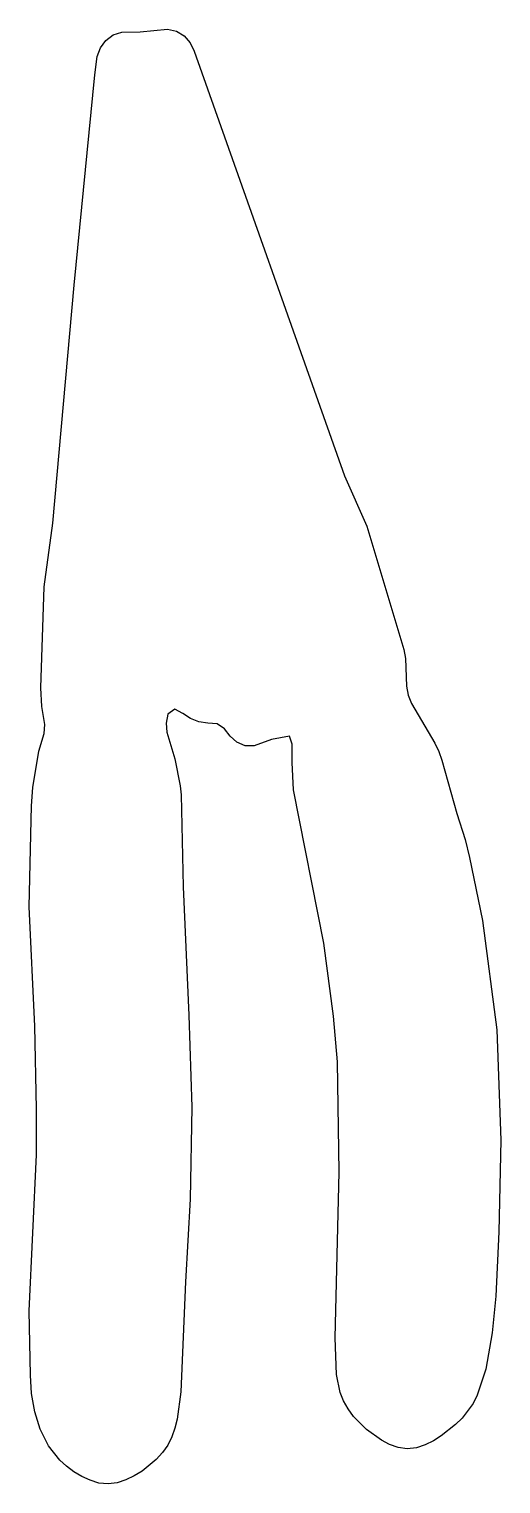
# Model space of a CAD drawing. Header units: millimetres. Extents: x -32 to 32, y -100 to 100.
import ezdxf

# ---------------------------------------------------------------- set-up
doc = ezdxf.new("R2010")
doc.units = ezdxf.units.MM

msp = doc.modelspace()

# ---------------------------------------------------------------- linework, layer by layer
for p, q in [((-17.13, 99.54), (-13.37, 99.91)), ((-13.37, 99.91), (-12.14, 99.63)), ((-22.58, 97.33), (-21.85, 98.36)), ((-21.85, 98.36), (-20.84, 99.11)), ((-20.84, 99.11), (-19.65, 99.51)), ((-19.65, 99.51), (-17.13, 99.54)), ((-12.14, 99.63), (-11.07, 98.98)), ((-11.07, 98.98), (-10.25, 98.03)), ((-10.25, 98.03), (-9.71, 96.89)), ((-23.35, 93.65), (-23.01, 96.15)), ((-23.01, 96.15), (-22.58, 97.33)), ((-9.71, 96.89), (10.93, 38.57)), ((-26.18, 64.75), (-23.35, 93.65)), ((-29.12, 32.05), (-26.18, 64.75)), ((10.93, 38.57), (13.95, 31.62)), ((-30.29, 23.29), (-29.12, 32.05)), ((13.95, 31.62), (19.06, 14.7)), ((-30.76, 9.41), (-30.29, 23.29)), ((19.06, 14.7), (19.27, 13.46)), ((19.27, 13.46), (19.42, 9.67)), ((-30.6, 6.89), (-30.76, 9.41)), ((19.42, 9.67), (19.64, 8.43)), ((19.64, 8.43), (20.11, 7.27)), ((-30.21, 4.4), (-30.6, 6.89)), ((-12.39, 6.5), (-13.33, 5.82)), ((-11.29, 5.92), (-12.39, 6.5)), ((20.11, 7.27), (23.3, 1.81)), ((-30.3, 3.15), (-30.21, 4.4)), ((-13.33, 5.82), (-13.55, 4.58)), ((-13.55, 4.58), (-13.45, 3.33)), ((-10.23, 5.23), (-11.29, 5.92)), ((-9.07, 4.74), (-10.23, 5.23)), ((-7.83, 4.56), (-9.07, 4.74)), ((-6.57, 4.5), (-7.83, 4.56)), ((-5.54, 3.82), (-6.57, 4.5)), ((-31.05, 0.74), (-30.3, 3.15)), ((-13.45, 3.33), (-12.37, -0.3)), ((-4.79, 2.81), (-5.54, 3.82)), ((-3.86, 1.96), (-4.79, 2.81)), ((0.91, 2.32), (-1.47, 1.48)), ((3.38, 2.78), (0.91, 2.32)), ((3.73, 1.71), (3.38, 2.78)), ((-31.86, -4.25), (-31.05, 0.74)), ((-2.71, 1.45), (-3.86, 1.96)), ((-1.47, 1.48), (-2.71, 1.45)), ((3.72, -0.82), (3.73, 1.71)), ((23.3, 1.81), (23.85, 0.68)), ((23.85, 0.68), (24.27, -0.51)), ((-12.37, -0.3), (-11.64, -4.02)), ((3.93, -4.6), (3.72, -0.82)), ((24.27, -0.51), (26.3, -7.81)), ((-32.06, -6.76), (-31.86, -4.25)), ((-11.64, -4.02), (-11.5, -5.27)), ((-11.5, -5.27), (-11.24, -17.89)), ((8.08, -25.66), (3.93, -4.6)), ((-32.36, -20.65), (-32.06, -6.76)), ((26.3, -7.81), (27.47, -11.41)), ((27.47, -11.41), (28.07, -13.86)), ((28.07, -13.86), (29.86, -22.52)), ((-11.24, -17.89), (-10.43, -35.55)), ((-31.58, -37.04), (-32.36, -20.65)), ((29.86, -22.52), (31.81, -37.54)), ((9.42, -35.67), (8.08, -25.66)), ((-10.43, -35.55), (-10.04, -48.17)), ((9.97, -41.96), (9.42, -35.67)), ((-31.33, -48.4), (-31.58, -37.04)), ((31.81, -37.54), (32.36, -52.68)), ((10.16, -57.11), (9.97, -41.96)), ((-31.36, -54.72), (-31.33, -48.4)), ((-10.04, -48.17), (-10.29, -60.79)), ((32.36, -52.68), (32.1, -65.3)), ((-32.35, -76.16), (-31.36, -54.72)), ((9.64, -79.83), (10.16, -57.11)), ((-10.29, -60.79), (-10.93, -72.14)), ((32.1, -65.3), (31.66, -74.13)), ((-10.93, -72.14), (-11.57, -87.28)), ((31.66, -74.13), (31.15, -79.15)), ((-32.18, -84.99), (-32.35, -76.16)), ((9.81, -84.87), (9.64, -79.83)), ((31.15, -79.15), (30.3, -84.13)), ((-32.04, -87.51), (-32.18, -84.99)), ((10.32, -87.34), (9.81, -84.87)), ((30.3, -84.13), (29.13, -87.73)), ((-31.6, -90), (-32.04, -87.51)), ((-11.57, -87.28), (-12.04, -91.03)), ((10.79, -88.51), (10.32, -87.34)), ((29.13, -87.73), (28.54, -88.85)), ((11.42, -89.61), (10.79, -88.51)), ((12.14, -90.64), (11.42, -89.61)), ((28.54, -88.85), (27.04, -90.88)), ((-30.86, -92.41), (-31.6, -90)), ((-12.04, -91.03), (-12.36, -92.25)), ((13.93, -92.42), (12.14, -90.64)), ((26.14, -91.76), (24.16, -93.33)), ((27.04, -90.88), (26.14, -91.76)), ((-29.72, -94.66), (-30.86, -92.41)), ((-12.8, -93.44), (-13.35, -94.57)), ((-12.36, -92.25), (-12.8, -93.44)), ((15.97, -93.9), (13.93, -92.42)), ((17.09, -94.5), (15.97, -93.9)), ((24.16, -93.33), (23.1, -94)), ((-28.16, -96.65), (-29.72, -94.66)), ((-14.07, -95.6), (-14.92, -96.54)), ((-13.35, -94.57), (-14.07, -95.6)), ((18.28, -94.92), (17.09, -94.5)), ((19.52, -95.1), (18.28, -94.92)), ((20.77, -94.97), (19.52, -95.1)), ((21.96, -94.56), (20.77, -94.97)), ((23.1, -94), (21.96, -94.56)), ((-27.23, -97.49), (-28.16, -96.65)), ((-26.21, -98.24), (-27.23, -97.49)), ((-14.92, -96.54), (-16.87, -98.14)), ((-25.13, -98.89), (-26.21, -98.24)), ((-23.98, -99.41), (-25.13, -98.89)), ((-22.78, -99.79), (-23.98, -99.41)), ((-21.53, -99.91), (-22.78, -99.79)), ((-20.27, -99.77), (-21.53, -99.91)), ((-19.08, -99.36), (-20.27, -99.77)), ((-17.96, -98.79), (-19.08, -99.36)), ((-16.87, -98.14), (-17.96, -98.79))]:
    msp.add_line(p, q)

doc.saveas('drawing.dxf')
